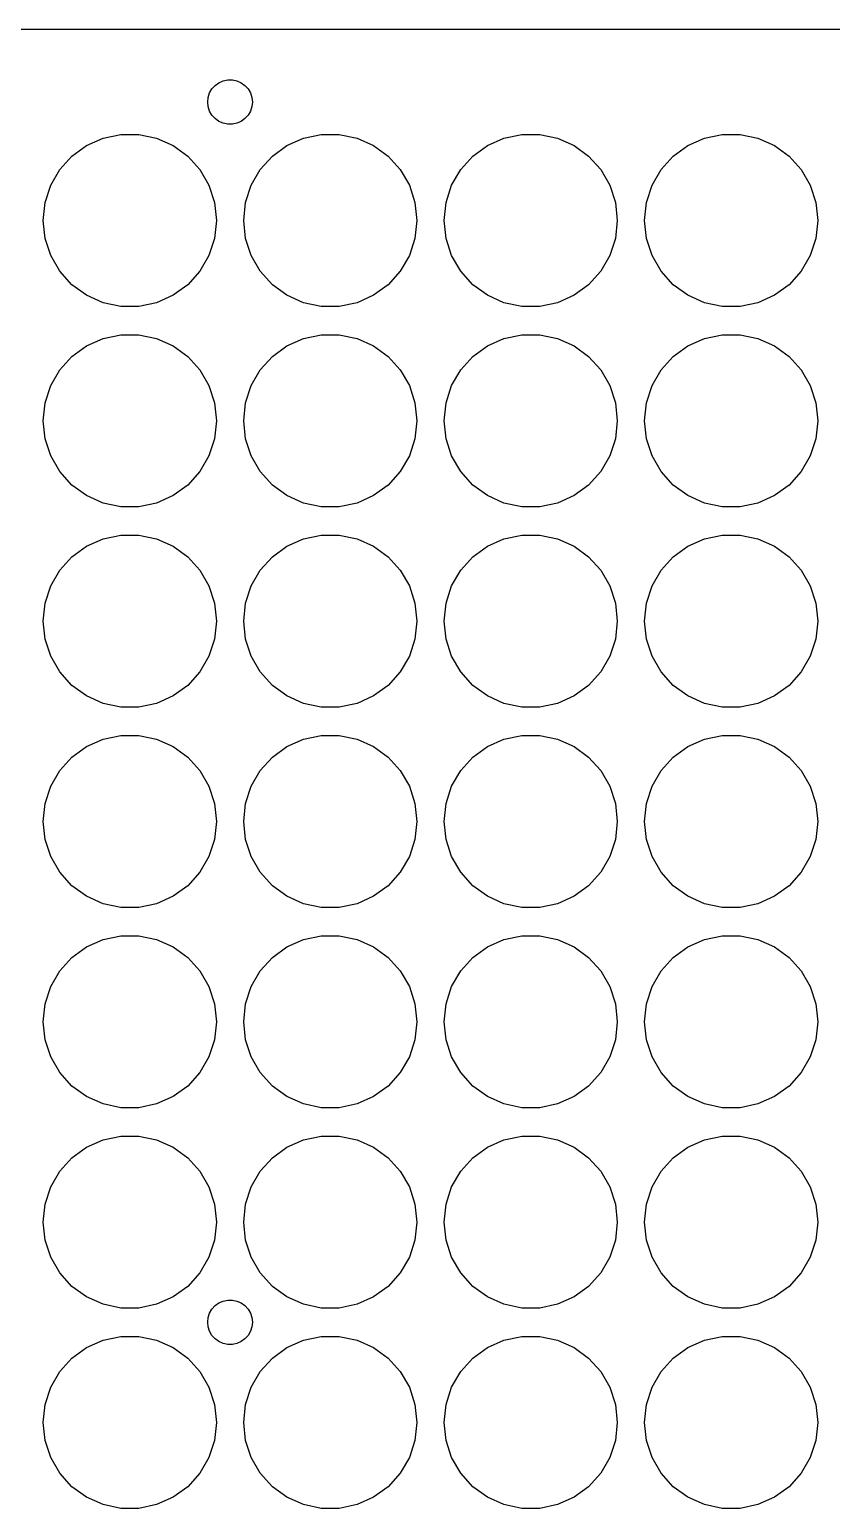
# Model space of a CAD drawing. Header units: metres. Extents: x -8 to 276, y -8 to 276.
# Drawn here: x 112 to 200, y 113.6 to 276 of the extents above; entities that cross this region are included whole.
import ezdxf

# ---------------------------------------------------------------- set-up
doc = ezdxf.new("R2010")
doc.units = ezdxf.units.M

msp = doc.modelspace()

# ---------------------------------------------------------------- linework, layer by layer
for p, q in [((268.836, 275.956), (-0.04384, 275.956)), ((132.018, 269.44), (132.361, 269.821)), ((132.361, 269.821), (132.775, 270.122)), ((132.775, 270.122), (133.243, 270.33)), ((133.243, 270.33), (133.744, 270.437)), ((133.744, 270.437), (134.256, 270.437)), ((134.256, 270.437), (134.757, 270.33)), ((134.757, 270.33), (135.225, 270.122)), ((135.225, 270.122), (135.639, 269.821)), ((135.639, 269.821), (135.982, 269.44)), ((131.55, 268), (131.604, 268.509)), ((131.604, 267.491), (131.55, 268)), ((131.604, 268.509), (131.762, 268.996)), ((131.762, 268.996), (132.018, 269.44)), ((135.982, 269.44), (136.238, 268.996)), ((136.238, 268.996), (136.396, 268.509)), ((136.396, 268.509), (136.45, 268)), ((136.45, 268), (136.396, 267.491)), ((131.762, 267.003), (131.604, 267.491)), ((132.018, 266.56), (131.762, 267.003)), ((132.361, 266.179), (132.018, 266.56)), ((135.982, 266.56), (135.639, 266.179)), ((136.238, 267.003), (135.982, 266.56)), ((136.396, 267.491), (136.238, 267.003)), ((132.775, 265.878), (132.361, 266.179)), ((133.243, 265.67), (132.775, 265.878)), ((133.744, 265.563), (133.243, 265.67)), ((134.256, 265.563), (133.744, 265.563)), ((134.757, 265.67), (134.256, 265.563)), ((135.225, 265.878), (134.757, 265.67)), ((135.639, 266.179), (135.225, 265.878)), ((116.643, 262.06), (118.25, 263.227)), ((118.25, 263.227), (120.064, 264.035)), ((120.064, 264.035), (122.007, 264.448)), ((122.007, 264.448), (123.993, 264.448)), ((123.993, 264.448), (125.936, 264.035)), ((125.936, 264.035), (127.75, 263.227)), ((127.75, 263.227), (129.357, 262.06)), ((138.643, 262.06), (140.25, 263.227)), ((140.25, 263.227), (142.064, 264.035)), ((142.064, 264.035), (144.007, 264.448)), ((144.007, 264.448), (145.993, 264.448)), ((145.993, 264.448), (147.936, 264.035)), ((147.936, 264.035), (149.75, 263.227)), ((149.75, 263.227), (151.357, 262.06)), ((160.643, 262.06), (162.25, 263.227)), ((162.25, 263.227), (164.064, 264.035)), ((164.064, 264.035), (166.007, 264.448)), ((166.007, 264.448), (167.993, 264.448)), ((167.993, 264.448), (169.936, 264.035)), ((169.936, 264.035), (171.75, 263.227)), ((171.75, 263.227), (173.357, 262.06)), ((182.643, 262.06), (184.25, 263.227)), ((184.25, 263.227), (186.064, 264.035)), ((186.064, 264.035), (188.007, 264.448)), ((188.007, 264.448), (189.993, 264.448)), ((189.993, 264.448), (191.936, 264.035)), ((191.936, 264.035), (193.75, 263.227)), ((193.75, 263.227), (195.357, 262.06)), ((115.314, 260.584), (116.643, 262.06)), ((129.357, 262.06), (130.686, 260.584)), ((137.314, 260.584), (138.643, 262.06)), ((151.357, 262.06), (152.686, 260.584)), ((159.314, 260.584), (160.643, 262.06)), ((173.357, 262.06), (174.686, 260.584)), ((181.314, 260.584), (182.643, 262.06)), ((195.357, 262.06), (196.686, 260.584)), ((114.321, 258.864), (115.314, 260.584)), ((130.686, 260.584), (131.679, 258.864)), ((136.321, 258.864), (137.314, 260.584)), ((152.686, 260.584), (153.679, 258.864)), ((158.321, 258.864), (159.314, 260.584)), ((174.686, 260.584), (175.679, 258.864)), ((180.321, 258.864), (181.314, 260.584)), ((196.686, 260.584), (197.679, 258.864)), ((113.708, 256.975), (114.321, 258.864)), ((131.679, 258.864), (132.292, 256.975)), ((135.708, 256.975), (136.321, 258.864)), ((153.679, 258.864), (154.292, 256.975)), ((157.708, 256.975), (158.321, 258.864)), ((175.679, 258.864), (176.292, 256.975)), ((179.708, 256.975), (180.321, 258.864)), ((197.679, 258.864), (198.292, 256.975)), ((113.5, 255), (113.708, 256.975)), ((132.292, 256.975), (132.5, 255)), ((135.5, 255), (135.708, 256.975)), ((154.292, 256.975), (154.5, 255)), ((157.5, 255), (157.708, 256.975)), ((176.292, 256.975), (176.5, 255)), ((179.5, 255), (179.708, 256.975)), ((198.292, 256.975), (198.5, 255)), ((113.708, 253.025), (113.5, 255)), ((132.5, 255), (132.292, 253.025)), ((135.708, 253.025), (135.5, 255)), ((154.5, 255), (154.292, 253.025)), ((157.708, 253.025), (157.5, 255)), ((176.5, 255), (176.292, 253.025)), ((179.708, 253.025), (179.5, 255)), ((198.5, 255), (198.292, 253.025)), ((114.321, 251.136), (113.708, 253.025)), ((132.292, 253.025), (131.679, 251.136)), ((136.321, 251.136), (135.708, 253.025)), ((154.292, 253.025), (153.679, 251.136)), ((158.321, 251.136), (157.708, 253.025)), ((176.292, 253.025), (175.679, 251.136)), ((180.321, 251.136), (179.708, 253.025)), ((198.292, 253.025), (197.679, 251.136)), ((115.314, 249.416), (114.321, 251.136)), ((131.679, 251.136), (130.686, 249.416)), ((137.314, 249.416), (136.321, 251.136)), ((153.679, 251.136), (152.686, 249.416)), ((159.314, 249.416), (158.321, 251.136)), ((175.679, 251.136), (174.686, 249.416)), ((181.314, 249.416), (180.321, 251.136)), ((197.679, 251.136), (196.686, 249.416)), ((116.643, 247.94), (115.314, 249.416)), ((130.686, 249.416), (129.357, 247.94)), ((138.643, 247.94), (137.314, 249.416)), ((152.686, 249.416), (151.357, 247.94)), ((160.643, 247.94), (159.314, 249.416)), ((174.686, 249.416), (173.357, 247.94)), ((182.643, 247.94), (181.314, 249.416)), ((196.686, 249.416), (195.357, 247.94)), ((118.25, 246.773), (116.643, 247.94)), ((129.357, 247.94), (127.75, 246.773)), ((140.25, 246.773), (138.643, 247.94)), ((151.357, 247.94), (149.75, 246.773)), ((162.25, 246.773), (160.643, 247.94)), ((173.357, 247.94), (171.75, 246.773)), ((184.25, 246.773), (182.643, 247.94)), ((195.357, 247.94), (193.75, 246.773)), ((120.064, 245.965), (118.25, 246.773)), ((122.007, 245.552), (120.064, 245.965)), ((123.993, 245.552), (122.007, 245.552)), ((125.936, 245.965), (123.993, 245.552)), ((127.75, 246.773), (125.936, 245.965)), ((142.064, 245.965), (140.25, 246.773)), ((144.007, 245.552), (142.064, 245.965)), ((145.993, 245.552), (144.007, 245.552)), ((147.936, 245.965), (145.993, 245.552)), ((149.75, 246.773), (147.936, 245.965)), ((164.064, 245.965), (162.25, 246.773)), ((166.007, 245.552), (164.064, 245.965)), ((167.993, 245.552), (166.007, 245.552)), ((169.936, 245.965), (167.993, 245.552)), ((171.75, 246.773), (169.936, 245.965)), ((186.064, 245.965), (184.25, 246.773)), ((188.007, 245.552), (186.064, 245.965)), ((189.993, 245.552), (188.007, 245.552)), ((191.936, 245.965), (189.993, 245.552)), ((193.75, 246.773), (191.936, 245.965)), ((118.25, 241.227), (120.064, 242.035)), ((120.064, 242.035), (122.007, 242.448)), ((122.007, 242.448), (123.993, 242.448)), ((123.993, 242.448), (125.936, 242.035)), ((125.936, 242.035), (127.75, 241.227)), ((140.25, 241.227), (142.064, 242.035)), ((142.064, 242.035), (144.007, 242.448)), ((144.007, 242.448), (145.993, 242.448)), ((145.993, 242.448), (147.936, 242.035)), ((147.936, 242.035), (149.75, 241.227)), ((162.25, 241.227), (164.064, 242.035)), ((164.064, 242.035), (166.007, 242.448)), ((166.007, 242.448), (167.993, 242.448)), ((167.993, 242.448), (169.936, 242.035)), ((169.936, 242.035), (171.75, 241.227)), ((184.25, 241.227), (186.064, 242.035)), ((186.064, 242.035), (188.007, 242.448)), ((188.007, 242.448), (189.993, 242.448)), ((189.993, 242.448), (191.936, 242.035)), ((191.936, 242.035), (193.75, 241.227)), ((116.643, 240.06), (118.25, 241.227)), ((127.75, 241.227), (129.357, 240.06)), ((138.643, 240.06), (140.25, 241.227)), ((149.75, 241.227), (151.357, 240.06)), ((160.643, 240.06), (162.25, 241.227)), ((171.75, 241.227), (173.357, 240.06)), ((182.643, 240.06), (184.25, 241.227)), ((193.75, 241.227), (195.357, 240.06)), ((115.314, 238.584), (116.643, 240.06)), ((129.357, 240.06), (130.686, 238.584)), ((137.314, 238.584), (138.643, 240.06)), ((151.357, 240.06), (152.686, 238.584)), ((159.314, 238.584), (160.643, 240.06)), ((173.357, 240.06), (174.686, 238.584)), ((181.314, 238.584), (182.643, 240.06)), ((195.357, 240.06), (196.686, 238.584)), ((114.321, 236.864), (115.314, 238.584)), ((130.686, 238.584), (131.679, 236.864)), ((136.321, 236.864), (137.314, 238.584)), ((152.686, 238.584), (153.679, 236.864)), ((158.321, 236.864), (159.314, 238.584)), ((174.686, 238.584), (175.679, 236.864)), ((180.321, 236.864), (181.314, 238.584)), ((196.686, 238.584), (197.679, 236.864)), ((113.708, 234.975), (114.321, 236.864)), ((131.679, 236.864), (132.292, 234.975)), ((135.708, 234.975), (136.321, 236.864)), ((153.679, 236.864), (154.292, 234.975)), ((157.708, 234.975), (158.321, 236.864)), ((175.679, 236.864), (176.292, 234.975)), ((179.708, 234.975), (180.321, 236.864)), ((197.679, 236.864), (198.292, 234.975)), ((113.5, 233), (113.708, 234.975)), ((132.292, 234.975), (132.5, 233)), ((135.5, 233), (135.708, 234.975)), ((154.292, 234.975), (154.5, 233)), ((157.5, 233), (157.708, 234.975)), ((176.292, 234.975), (176.5, 233)), ((179.5, 233), (179.708, 234.975)), ((198.292, 234.975), (198.5, 233)), ((113.708, 231.025), (113.5, 233)), ((132.5, 233), (132.292, 231.025)), ((135.708, 231.025), (135.5, 233)), ((154.5, 233), (154.292, 231.025)), ((157.708, 231.025), (157.5, 233)), ((176.5, 233), (176.292, 231.025)), ((179.708, 231.025), (179.5, 233)), ((198.5, 233), (198.292, 231.025)), ((114.321, 229.136), (113.708, 231.025)), ((132.292, 231.025), (131.679, 229.136)), ((136.321, 229.136), (135.708, 231.025)), ((154.292, 231.025), (153.679, 229.136)), ((158.321, 229.136), (157.708, 231.025)), ((176.292, 231.025), (175.679, 229.136)), ((180.321, 229.136), (179.708, 231.025)), ((198.292, 231.025), (197.679, 229.136)), ((115.314, 227.416), (114.321, 229.136)), ((131.679, 229.136), (130.686, 227.416)), ((137.314, 227.416), (136.321, 229.136)), ((153.679, 229.136), (152.686, 227.416)), ((159.314, 227.416), (158.321, 229.136)), ((175.679, 229.136), (174.686, 227.416)), ((181.314, 227.416), (180.321, 229.136)), ((197.679, 229.136), (196.686, 227.416)), ((116.643, 225.94), (115.314, 227.416)), ((130.686, 227.416), (129.357, 225.94)), ((138.643, 225.94), (137.314, 227.416)), ((152.686, 227.416), (151.357, 225.94)), ((160.643, 225.94), (159.314, 227.416)), ((174.686, 227.416), (173.357, 225.94)), ((182.643, 225.94), (181.314, 227.416)), ((196.686, 227.416), (195.357, 225.94)), ((118.25, 224.773), (116.643, 225.94)), ((129.357, 225.94), (127.75, 224.773)), ((140.25, 224.773), (138.643, 225.94)), ((151.357, 225.94), (149.75, 224.773)), ((162.25, 224.773), (160.643, 225.94)), ((173.357, 225.94), (171.75, 224.773)), ((184.25, 224.773), (182.643, 225.94)), ((195.357, 225.94), (193.75, 224.773)), ((120.064, 223.965), (118.25, 224.773)), ((127.75, 224.773), (125.936, 223.965)), ((142.064, 223.965), (140.25, 224.773)), ((149.75, 224.773), (147.936, 223.965)), ((164.064, 223.965), (162.25, 224.773)), ((171.75, 224.773), (169.936, 223.965)), ((186.064, 223.965), (184.25, 224.773)), ((193.75, 224.773), (191.936, 223.965)), ((122.007, 223.552), (120.064, 223.965)), ((123.993, 223.552), (122.007, 223.552)), ((125.936, 223.965), (123.993, 223.552)), ((144.007, 223.552), (142.064, 223.965)), ((145.993, 223.552), (144.007, 223.552)), ((147.936, 223.965), (145.993, 223.552)), ((166.007, 223.552), (164.064, 223.965)), ((167.993, 223.552), (166.007, 223.552)), ((169.936, 223.965), (167.993, 223.552)), ((188.007, 223.552), (186.064, 223.965)), ((189.993, 223.552), (188.007, 223.552)), ((191.936, 223.965), (189.993, 223.552)), ((118.25, 219.227), (120.064, 220.035)), ((120.064, 220.035), (122.007, 220.448)), ((122.007, 220.448), (123.993, 220.448)), ((123.993, 220.448), (125.936, 220.035)), ((125.936, 220.035), (127.75, 219.227)), ((140.25, 219.227), (142.064, 220.035)), ((142.064, 220.035), (144.007, 220.448)), ((144.007, 220.448), (145.993, 220.448)), ((145.993, 220.448), (147.936, 220.035)), ((147.936, 220.035), (149.75, 219.227)), ((162.25, 219.227), (164.064, 220.035)), ((164.064, 220.035), (166.007, 220.448)), ((166.007, 220.448), (167.993, 220.448)), ((167.993, 220.448), (169.936, 220.035)), ((169.936, 220.035), (171.75, 219.227)), ((184.25, 219.227), (186.064, 220.035)), ((186.064, 220.035), (188.007, 220.448)), ((188.007, 220.448), (189.993, 220.448)), ((189.993, 220.448), (191.936, 220.035)), ((191.936, 220.035), (193.75, 219.227)), ((115.314, 216.584), (116.643, 218.06)), ((116.643, 218.06), (118.25, 219.227)), ((127.75, 219.227), (129.357, 218.06)), ((129.357, 218.06), (130.686, 216.584)), ((137.314, 216.584), (138.643, 218.06)), ((138.643, 218.06), (140.25, 219.227)), ((149.75, 219.227), (151.357, 218.06)), ((151.357, 218.06), (152.686, 216.584)), ((159.314, 216.584), (160.643, 218.06)), ((160.643, 218.06), (162.25, 219.227)), ((171.75, 219.227), (173.357, 218.06)), ((173.357, 218.06), (174.686, 216.584)), ((181.314, 216.584), (182.643, 218.06)), ((182.643, 218.06), (184.25, 219.227)), ((193.75, 219.227), (195.357, 218.06)), ((195.357, 218.06), (196.686, 216.584)), ((114.321, 214.864), (115.314, 216.584)), ((130.686, 216.584), (131.679, 214.864)), ((136.321, 214.864), (137.314, 216.584)), ((152.686, 216.584), (153.679, 214.864)), ((158.321, 214.864), (159.314, 216.584)), ((174.686, 216.584), (175.679, 214.864)), ((180.321, 214.864), (181.314, 216.584)), ((196.686, 216.584), (197.679, 214.864)), ((113.708, 212.975), (114.321, 214.864)), ((131.679, 214.864), (132.292, 212.975)), ((135.708, 212.975), (136.321, 214.864)), ((153.679, 214.864), (154.292, 212.975)), ((157.708, 212.975), (158.321, 214.864)), ((175.679, 214.864), (176.292, 212.975)), ((179.708, 212.975), (180.321, 214.864)), ((197.679, 214.864), (198.292, 212.975)), ((113.5, 211), (113.708, 212.975)), ((132.292, 212.975), (132.5, 211)), ((135.5, 211), (135.708, 212.975)), ((154.292, 212.975), (154.5, 211)), ((157.5, 211), (157.708, 212.975)), ((176.292, 212.975), (176.5, 211)), ((179.5, 211), (179.708, 212.975)), ((198.292, 212.975), (198.5, 211)), ((113.708, 209.025), (113.5, 211)), ((132.5, 211), (132.292, 209.025)), ((135.708, 209.025), (135.5, 211)), ((154.5, 211), (154.292, 209.025)), ((157.708, 209.025), (157.5, 211)), ((176.5, 211), (176.292, 209.025)), ((179.708, 209.025), (179.5, 211)), ((198.5, 211), (198.292, 209.025)), ((114.321, 207.136), (113.708, 209.025)), ((132.292, 209.025), (131.679, 207.136)), ((136.321, 207.136), (135.708, 209.025)), ((154.292, 209.025), (153.679, 207.136)), ((158.321, 207.136), (157.708, 209.025)), ((176.292, 209.025), (175.679, 207.136)), ((180.321, 207.136), (179.708, 209.025)), ((198.292, 209.025), (197.679, 207.136)), ((115.314, 205.416), (114.321, 207.136)), ((131.679, 207.136), (130.686, 205.416)), ((137.314, 205.416), (136.321, 207.136)), ((153.679, 207.136), (152.686, 205.416)), ((159.314, 205.416), (158.321, 207.136)), ((175.679, 207.136), (174.686, 205.416)), ((181.314, 205.416), (180.321, 207.136)), ((197.679, 207.136), (196.686, 205.416)), ((116.643, 203.94), (115.314, 205.416)), ((130.686, 205.416), (129.357, 203.94)), ((138.643, 203.94), (137.314, 205.416)), ((152.686, 205.416), (151.357, 203.94)), ((160.643, 203.94), (159.314, 205.416)), ((174.686, 205.416), (173.357, 203.94)), ((182.643, 203.94), (181.314, 205.416)), ((196.686, 205.416), (195.357, 203.94)), ((118.25, 202.773), (116.643, 203.94)), ((129.357, 203.94), (127.75, 202.773)), ((140.25, 202.773), (138.643, 203.94)), ((151.357, 203.94), (149.75, 202.773)), ((162.25, 202.773), (160.643, 203.94)), ((173.357, 203.94), (171.75, 202.773)), ((184.25, 202.773), (182.643, 203.94)), ((195.357, 203.94), (193.75, 202.773)), ((120.064, 201.965), (118.25, 202.773)), ((122.007, 201.552), (120.064, 201.965)), ((123.993, 201.552), (122.007, 201.552)), ((125.936, 201.965), (123.993, 201.552)), ((127.75, 202.773), (125.936, 201.965)), ((142.064, 201.965), (140.25, 202.773)), ((144.007, 201.552), (142.064, 201.965)), ((145.993, 201.552), (144.007, 201.552)), ((147.936, 201.965), (145.993, 201.552)), ((149.75, 202.773), (147.936, 201.965)), ((164.064, 201.965), (162.25, 202.773)), ((166.007, 201.552), (164.064, 201.965)), ((167.993, 201.552), (166.007, 201.552)), ((169.936, 201.965), (167.993, 201.552)), ((171.75, 202.773), (169.936, 201.965)), ((186.064, 201.965), (184.25, 202.773)), ((188.007, 201.552), (186.064, 201.965)), ((189.993, 201.552), (188.007, 201.552)), ((191.936, 201.965), (189.993, 201.552)), ((193.75, 202.773), (191.936, 201.965)), ((120.064, 198.035), (122.007, 198.448)), ((122.007, 198.448), (123.993, 198.448)), ((123.993, 198.448), (125.936, 198.035)), ((142.064, 198.035), (144.007, 198.448)), ((144.007, 198.448), (145.993, 198.448)), ((145.993, 198.448), (147.936, 198.035)), ((164.064, 198.035), (166.007, 198.448)), ((166.007, 198.448), (167.993, 198.448)), ((167.993, 198.448), (169.936, 198.035)), ((186.064, 198.035), (188.007, 198.448)), ((188.007, 198.448), (189.993, 198.448)), ((189.993, 198.448), (191.936, 198.035)), ((116.643, 196.06), (118.25, 197.227)), ((118.25, 197.227), (120.064, 198.035)), ((125.936, 198.035), (127.75, 197.227)), ((127.75, 197.227), (129.357, 196.06)), ((138.643, 196.06), (140.25, 197.227)), ((140.25, 197.227), (142.064, 198.035)), ((147.936, 198.035), (149.75, 197.227)), ((149.75, 197.227), (151.357, 196.06)), ((160.643, 196.06), (162.25, 197.227)), ((162.25, 197.227), (164.064, 198.035)), ((169.936, 198.035), (171.75, 197.227)), ((171.75, 197.227), (173.357, 196.06)), ((182.643, 196.06), (184.25, 197.227)), ((184.25, 197.227), (186.064, 198.035)), ((191.936, 198.035), (193.75, 197.227)), ((193.75, 197.227), (195.357, 196.06)), ((115.314, 194.584), (116.643, 196.06)), ((129.357, 196.06), (130.686, 194.584)), ((137.314, 194.584), (138.643, 196.06)), ((151.357, 196.06), (152.686, 194.584)), ((159.314, 194.584), (160.643, 196.06)), ((173.357, 196.06), (174.686, 194.584)), ((181.314, 194.584), (182.643, 196.06)), ((195.357, 196.06), (196.686, 194.584)), ((114.321, 192.864), (115.314, 194.584)), ((130.686, 194.584), (131.679, 192.864)), ((136.321, 192.864), (137.314, 194.584)), ((152.686, 194.584), (153.679, 192.864)), ((158.321, 192.864), (159.314, 194.584)), ((174.686, 194.584), (175.679, 192.864)), ((180.321, 192.864), (181.314, 194.584)), ((196.686, 194.584), (197.679, 192.864)), ((113.708, 190.975), (114.321, 192.864)), ((131.679, 192.864), (132.292, 190.975)), ((135.708, 190.975), (136.321, 192.864)), ((153.679, 192.864), (154.292, 190.975)), ((157.708, 190.975), (158.321, 192.864)), ((175.679, 192.864), (176.292, 190.975)), ((179.708, 190.975), (180.321, 192.864)), ((197.679, 192.864), (198.292, 190.975)), ((113.5, 189), (113.708, 190.975)), ((132.292, 190.975), (132.5, 189)), ((135.5, 189), (135.708, 190.975)), ((154.292, 190.975), (154.5, 189)), ((157.5, 189), (157.708, 190.975)), ((176.292, 190.975), (176.5, 189)), ((179.5, 189), (179.708, 190.975)), ((198.292, 190.975), (198.5, 189)), ((113.708, 187.025), (113.5, 189)), ((132.5, 189), (132.292, 187.025)), ((135.708, 187.025), (135.5, 189)), ((154.5, 189), (154.292, 187.025)), ((157.708, 187.025), (157.5, 189)), ((176.5, 189), (176.292, 187.025)), ((179.708, 187.025), (179.5, 189)), ((198.5, 189), (198.292, 187.025)), ((114.321, 185.136), (113.708, 187.025)), ((132.292, 187.025), (131.679, 185.136)), ((136.321, 185.136), (135.708, 187.025)), ((154.292, 187.025), (153.679, 185.136)), ((158.321, 185.136), (157.708, 187.025)), ((176.292, 187.025), (175.679, 185.136)), ((180.321, 185.136), (179.708, 187.025)), ((198.292, 187.025), (197.679, 185.136)), ((115.314, 183.416), (114.321, 185.136)), ((131.679, 185.136), (130.686, 183.416)), ((137.314, 183.416), (136.321, 185.136)), ((153.679, 185.136), (152.686, 183.416)), ((159.314, 183.416), (158.321, 185.136)), ((175.679, 185.136), (174.686, 183.416)), ((181.314, 183.416), (180.321, 185.136)), ((197.679, 185.136), (196.686, 183.416)), ((116.643, 181.94), (115.314, 183.416)), ((118.25, 180.773), (116.643, 181.94)), ((129.357, 181.94), (127.75, 180.773)), ((130.686, 183.416), (129.357, 181.94)), ((138.643, 181.94), (137.314, 183.416)), ((140.25, 180.773), (138.643, 181.94)), ((151.357, 181.94), (149.75, 180.773)), ((152.686, 183.416), (151.357, 181.94)), ((160.643, 181.94), (159.314, 183.416)), ((162.25, 180.773), (160.643, 181.94)), ((173.357, 181.94), (171.75, 180.773)), ((174.686, 183.416), (173.357, 181.94)), ((182.643, 181.94), (181.314, 183.416)), ((184.25, 180.773), (182.643, 181.94)), ((195.357, 181.94), (193.75, 180.773)), ((196.686, 183.416), (195.357, 181.94)), ((120.064, 179.965), (118.25, 180.773)), ((127.75, 180.773), (125.936, 179.965)), ((142.064, 179.965), (140.25, 180.773)), ((149.75, 180.773), (147.936, 179.965)), ((164.064, 179.965), (162.25, 180.773)), ((171.75, 180.773), (169.936, 179.965)), ((186.064, 179.965), (184.25, 180.773)), ((193.75, 180.773), (191.936, 179.965)), ((122.007, 179.552), (120.064, 179.965)), ((123.993, 179.552), (122.007, 179.552)), ((125.936, 179.965), (123.993, 179.552)), ((144.007, 179.552), (142.064, 179.965)), ((145.993, 179.552), (144.007, 179.552)), ((147.936, 179.965), (145.993, 179.552)), ((166.007, 179.552), (164.064, 179.965)), ((167.993, 179.552), (166.007, 179.552)), ((169.936, 179.965), (167.993, 179.552)), ((188.007, 179.552), (186.064, 179.965)), ((189.993, 179.552), (188.007, 179.552)), ((191.936, 179.965), (189.993, 179.552)), ((118.25, 175.227), (120.064, 176.035)), ((120.064, 176.035), (122.007, 176.448)), ((122.007, 176.448), (123.993, 176.448)), ((123.993, 176.448), (125.936, 176.035)), ((125.936, 176.035), (127.75, 175.227)), ((140.25, 175.227), (142.064, 176.035)), ((142.064, 176.035), (144.007, 176.448)), ((144.007, 176.448), (145.993, 176.448)), ((145.993, 176.448), (147.936, 176.035)), ((147.936, 176.035), (149.75, 175.227)), ((162.25, 175.227), (164.064, 176.035)), ((164.064, 176.035), (166.007, 176.448)), ((166.007, 176.448), (167.993, 176.448)), ((167.993, 176.448), (169.936, 176.035)), ((169.936, 176.035), (171.75, 175.227)), ((184.25, 175.227), (186.064, 176.035)), ((186.064, 176.035), (188.007, 176.448)), ((188.007, 176.448), (189.993, 176.448)), ((189.993, 176.448), (191.936, 176.035)), ((191.936, 176.035), (193.75, 175.227)), ((115.314, 172.584), (116.643, 174.06)), ((116.643, 174.06), (118.25, 175.227)), ((127.75, 175.227), (129.357, 174.06)), ((129.357, 174.06), (130.686, 172.584)), ((137.314, 172.584), (138.643, 174.06)), ((138.643, 174.06), (140.25, 175.227)), ((149.75, 175.227), (151.357, 174.06)), ((151.357, 174.06), (152.686, 172.584)), ((159.314, 172.584), (160.643, 174.06)), ((160.643, 174.06), (162.25, 175.227)), ((171.75, 175.227), (173.357, 174.06)), ((173.357, 174.06), (174.686, 172.584)), ((181.314, 172.584), (182.643, 174.06)), ((182.643, 174.06), (184.25, 175.227)), ((193.75, 175.227), (195.357, 174.06)), ((195.357, 174.06), (196.686, 172.584)), ((114.321, 170.864), (115.314, 172.584)), ((130.686, 172.584), (131.679, 170.864)), ((136.321, 170.864), (137.314, 172.584)), ((152.686, 172.584), (153.679, 170.864)), ((158.321, 170.864), (159.314, 172.584)), ((174.686, 172.584), (175.679, 170.864)), ((180.321, 170.864), (181.314, 172.584)), ((196.686, 172.584), (197.679, 170.864)), ((113.708, 168.975), (114.321, 170.864)), ((131.679, 170.864), (132.292, 168.975)), ((135.708, 168.975), (136.321, 170.864)), ((153.679, 170.864), (154.292, 168.975)), ((157.708, 168.975), (158.321, 170.864)), ((175.679, 170.864), (176.292, 168.975)), ((179.708, 168.975), (180.321, 170.864)), ((197.679, 170.864), (198.292, 168.975)), ((113.5, 167), (113.708, 168.975)), ((132.292, 168.975), (132.5, 167)), ((135.5, 167), (135.708, 168.975)), ((154.292, 168.975), (154.5, 167)), ((157.5, 167), (157.708, 168.975)), ((176.292, 168.975), (176.5, 167)), ((179.5, 167), (179.708, 168.975)), ((198.292, 168.975), (198.5, 167)), ((113.708, 165.025), (113.5, 167)), ((132.5, 167), (132.292, 165.025)), ((135.708, 165.025), (135.5, 167)), ((154.5, 167), (154.292, 165.025)), ((157.708, 165.025), (157.5, 167)), ((176.5, 167), (176.292, 165.025)), ((179.708, 165.025), (179.5, 167)), ((198.5, 167), (198.292, 165.025)), ((114.321, 163.136), (113.708, 165.025)), ((132.292, 165.025), (131.679, 163.136)), ((136.321, 163.136), (135.708, 165.025)), ((154.292, 165.025), (153.679, 163.136)), ((158.321, 163.136), (157.708, 165.025)), ((176.292, 165.025), (175.679, 163.136)), ((180.321, 163.136), (179.708, 165.025)), ((198.292, 165.025), (197.679, 163.136)), ((115.314, 161.416), (114.321, 163.136)), ((131.679, 163.136), (130.686, 161.416)), ((137.314, 161.416), (136.321, 163.136)), ((153.679, 163.136), (152.686, 161.416)), ((159.314, 161.416), (158.321, 163.136)), ((175.679, 163.136), (174.686, 161.416)), ((181.314, 161.416), (180.321, 163.136)), ((197.679, 163.136), (196.686, 161.416)), ((116.643, 159.94), (115.314, 161.416)), ((130.686, 161.416), (129.357, 159.94)), ((138.643, 159.94), (137.314, 161.416)), ((152.686, 161.416), (151.357, 159.94)), ((160.643, 159.94), (159.314, 161.416)), ((174.686, 161.416), (173.357, 159.94)), ((182.643, 159.94), (181.314, 161.416)), ((196.686, 161.416), (195.357, 159.94)), ((118.25, 158.773), (116.643, 159.94)), ((129.357, 159.94), (127.75, 158.773)), ((140.25, 158.773), (138.643, 159.94)), ((151.357, 159.94), (149.75, 158.773)), ((162.25, 158.773), (160.643, 159.94)), ((173.357, 159.94), (171.75, 158.773)), ((184.25, 158.773), (182.643, 159.94)), ((195.357, 159.94), (193.75, 158.773)), ((120.064, 157.965), (118.25, 158.773)), ((122.007, 157.552), (120.064, 157.965)), ((123.993, 157.552), (122.007, 157.552)), ((125.936, 157.965), (123.993, 157.552)), ((127.75, 158.773), (125.936, 157.965)), ((142.064, 157.965), (140.25, 158.773)), ((144.007, 157.552), (142.064, 157.965)), ((145.993, 157.552), (144.007, 157.552)), ((147.936, 157.965), (145.993, 157.552)), ((149.75, 158.773), (147.936, 157.965)), ((164.064, 157.965), (162.25, 158.773)), ((166.007, 157.552), (164.064, 157.965)), ((167.993, 157.552), (166.007, 157.552)), ((169.936, 157.965), (167.993, 157.552)), ((171.75, 158.773), (169.936, 157.965)), ((186.064, 157.965), (184.25, 158.773)), ((188.007, 157.552), (186.064, 157.965)), ((189.993, 157.552), (188.007, 157.552)), ((191.936, 157.965), (189.993, 157.552)), ((193.75, 158.773), (191.936, 157.965)), ((120.064, 154.035), (122.007, 154.448)), ((122.007, 154.448), (123.993, 154.448)), ((123.993, 154.448), (125.936, 154.035)), ((142.064, 154.035), (144.007, 154.448)), ((144.007, 154.448), (145.993, 154.448)), ((145.993, 154.448), (147.936, 154.035)), ((164.064, 154.035), (166.007, 154.448)), ((166.007, 154.448), (167.993, 154.448)), ((167.993, 154.448), (169.936, 154.035)), ((186.064, 154.035), (188.007, 154.448)), ((188.007, 154.448), (189.993, 154.448)), ((189.993, 154.448), (191.936, 154.035)), ((116.643, 152.06), (118.25, 153.227)), ((118.25, 153.227), (120.064, 154.035)), ((125.936, 154.035), (127.75, 153.227)), ((127.75, 153.227), (129.357, 152.06)), ((138.643, 152.06), (140.25, 153.227)), ((140.25, 153.227), (142.064, 154.035)), ((147.936, 154.035), (149.75, 153.227)), ((149.75, 153.227), (151.357, 152.06)), ((160.643, 152.06), (162.25, 153.227)), ((162.25, 153.227), (164.064, 154.035)), ((169.936, 154.035), (171.75, 153.227)), ((171.75, 153.227), (173.357, 152.06)), ((182.643, 152.06), (184.25, 153.227)), ((184.25, 153.227), (186.064, 154.035)), ((191.936, 154.035), (193.75, 153.227)), ((193.75, 153.227), (195.357, 152.06)), ((115.314, 150.584), (116.643, 152.06)), ((129.357, 152.06), (130.686, 150.584)), ((137.314, 150.584), (138.643, 152.06)), ((151.357, 152.06), (152.686, 150.584)), ((159.314, 150.584), (160.643, 152.06)), ((173.357, 152.06), (174.686, 150.584)), ((181.314, 150.584), (182.643, 152.06)), ((195.357, 152.06), (196.686, 150.584)), ((114.321, 148.864), (115.314, 150.584)), ((130.686, 150.584), (131.679, 148.864)), ((136.321, 148.864), (137.314, 150.584)), ((152.686, 150.584), (153.679, 148.864)), ((158.321, 148.864), (159.314, 150.584)), ((174.686, 150.584), (175.679, 148.864)), ((180.321, 148.864), (181.314, 150.584)), ((196.686, 150.584), (197.679, 148.864)), ((113.708, 146.975), (114.321, 148.864)), ((131.679, 148.864), (132.292, 146.975)), ((135.708, 146.975), (136.321, 148.864)), ((153.679, 148.864), (154.292, 146.975)), ((157.708, 146.975), (158.321, 148.864)), ((175.679, 148.864), (176.292, 146.975)), ((179.708, 146.975), (180.321, 148.864)), ((197.679, 148.864), (198.292, 146.975)), ((113.5, 145), (113.708, 146.975)), ((132.292, 146.975), (132.5, 145)), ((135.5, 145), (135.708, 146.975)), ((154.292, 146.975), (154.5, 145)), ((157.5, 145), (157.708, 146.975)), ((176.292, 146.975), (176.5, 145)), ((179.5, 145), (179.708, 146.975)), ((198.292, 146.975), (198.5, 145)), ((113.708, 143.025), (113.5, 145)), ((132.5, 145), (132.292, 143.025)), ((135.708, 143.025), (135.5, 145)), ((154.5, 145), (154.292, 143.025)), ((157.708, 143.025), (157.5, 145)), ((176.5, 145), (176.292, 143.025)), ((179.708, 143.025), (179.5, 145)), ((198.5, 145), (198.292, 143.025)), ((114.321, 141.136), (113.708, 143.025)), ((132.292, 143.025), (131.679, 141.136)), ((136.321, 141.136), (135.708, 143.025)), ((154.292, 143.025), (153.679, 141.136)), ((158.321, 141.136), (157.708, 143.025)), ((176.292, 143.025), (175.679, 141.136)), ((180.321, 141.136), (179.708, 143.025)), ((198.292, 143.025), (197.679, 141.136)), ((115.314, 139.416), (114.321, 141.136)), ((131.679, 141.136), (130.686, 139.416)), ((137.314, 139.416), (136.321, 141.136)), ((153.679, 141.136), (152.686, 139.416)), ((159.314, 139.416), (158.321, 141.136)), ((175.679, 141.136), (174.686, 139.416)), ((181.314, 139.416), (180.321, 141.136)), ((197.679, 141.136), (196.686, 139.416)), ((116.643, 137.94), (115.314, 139.416)), ((130.686, 139.416), (129.357, 137.94)), ((138.643, 137.94), (137.314, 139.416)), ((152.686, 139.416), (151.357, 137.94)), ((160.643, 137.94), (159.314, 139.416)), ((174.686, 139.416), (173.357, 137.94)), ((182.643, 137.94), (181.314, 139.416)), ((196.686, 139.416), (195.357, 137.94)), ((118.25, 136.773), (116.643, 137.94)), ((120.064, 135.965), (118.25, 136.773)), ((127.75, 136.773), (125.936, 135.965)), ((129.357, 137.94), (127.75, 136.773)), ((133.243, 136.33), (133.744, 136.437)), ((133.744, 136.437), (134.256, 136.437)), ((134.256, 136.437), (134.757, 136.33)), ((140.25, 136.773), (138.643, 137.94)), ((142.064, 135.965), (140.25, 136.773)), ((149.75, 136.773), (147.936, 135.965)), ((151.357, 137.94), (149.75, 136.773)), ((162.25, 136.773), (160.643, 137.94)), ((164.064, 135.965), (162.25, 136.773)), ((171.75, 136.773), (169.936, 135.965)), ((173.357, 137.94), (171.75, 136.773)), ((184.25, 136.773), (182.643, 137.94)), ((186.064, 135.965), (184.25, 136.773)), ((193.75, 136.773), (191.936, 135.965)), ((195.357, 137.94), (193.75, 136.773)), ((122.007, 135.552), (120.064, 135.965)), ((123.993, 135.552), (122.007, 135.552)), ((125.936, 135.965), (123.993, 135.552)), ((131.604, 134.509), (131.762, 134.996)), ((131.762, 134.996), (132.018, 135.44)), ((132.018, 135.44), (132.361, 135.821)), ((132.361, 135.821), (132.775, 136.122)), ((132.775, 136.122), (133.243, 136.33)), ((134.757, 136.33), (135.225, 136.122)), ((135.225, 136.122), (135.639, 135.821)), ((135.639, 135.821), (135.982, 135.44)), ((135.982, 135.44), (136.238, 134.996)), ((136.238, 134.996), (136.396, 134.509)), ((144.007, 135.552), (142.064, 135.965)), ((145.993, 135.552), (144.007, 135.552)), ((147.936, 135.965), (145.993, 135.552)), ((166.007, 135.552), (164.064, 135.965)), ((167.993, 135.552), (166.007, 135.552)), ((169.936, 135.965), (167.993, 135.552)), ((188.007, 135.552), (186.064, 135.965)), ((189.993, 135.552), (188.007, 135.552)), ((191.936, 135.965), (189.993, 135.552)), ((131.55, 134), (131.604, 134.509)), ((131.604, 133.491), (131.55, 134)), ((131.762, 133.003), (131.604, 133.491)), ((136.396, 133.491), (136.238, 133.003)), ((136.396, 134.509), (136.45, 134)), ((136.45, 134), (136.396, 133.491)), ((118.25, 131.227), (120.064, 132.035)), ((120.064, 132.035), (122.007, 132.448)), ((122.007, 132.448), (123.993, 132.448)), ((123.993, 132.448), (125.936, 132.035)), ((125.936, 132.035), (127.75, 131.227)), ((132.018, 132.56), (131.762, 133.003)), ((132.361, 132.179), (132.018, 132.56)), ((132.775, 131.878), (132.361, 132.179)), ((133.243, 131.67), (132.775, 131.878)), ((133.744, 131.563), (133.243, 131.67)), ((134.256, 131.563), (133.744, 131.563)), ((134.757, 131.67), (134.256, 131.563)), ((135.225, 131.878), (134.757, 131.67)), ((135.639, 132.179), (135.225, 131.878)), ((135.982, 132.56), (135.639, 132.179)), ((136.238, 133.003), (135.982, 132.56)), ((140.25, 131.227), (142.064, 132.035)), ((142.064, 132.035), (144.007, 132.448)), ((144.007, 132.448), (145.993, 132.448)), ((145.993, 132.448), (147.936, 132.035)), ((147.936, 132.035), (149.75, 131.227)), ((162.25, 131.227), (164.064, 132.035)), ((164.064, 132.035), (166.007, 132.448)), ((166.007, 132.448), (167.993, 132.448)), ((167.993, 132.448), (169.936, 132.035)), ((169.936, 132.035), (171.75, 131.227)), ((184.25, 131.227), (186.064, 132.035)), ((186.064, 132.035), (188.007, 132.448)), ((188.007, 132.448), (189.993, 132.448)), ((189.993, 132.448), (191.936, 132.035)), ((191.936, 132.035), (193.75, 131.227)), ((115.314, 128.584), (116.643, 130.06)), ((116.643, 130.06), (118.25, 131.227)), ((127.75, 131.227), (129.357, 130.06)), ((129.357, 130.06), (130.686, 128.584)), ((137.314, 128.584), (138.643, 130.06)), ((138.643, 130.06), (140.25, 131.227)), ((149.75, 131.227), (151.357, 130.06)), ((151.357, 130.06), (152.686, 128.584)), ((159.314, 128.584), (160.643, 130.06)), ((160.643, 130.06), (162.25, 131.227)), ((171.75, 131.227), (173.357, 130.06)), ((173.357, 130.06), (174.686, 128.584)), ((181.314, 128.584), (182.643, 130.06)), ((182.643, 130.06), (184.25, 131.227)), ((193.75, 131.227), (195.357, 130.06)), ((195.357, 130.06), (196.686, 128.584)), ((114.321, 126.864), (115.314, 128.584)), ((130.686, 128.584), (131.679, 126.864)), ((136.321, 126.864), (137.314, 128.584)), ((152.686, 128.584), (153.679, 126.864)), ((158.321, 126.864), (159.314, 128.584)), ((174.686, 128.584), (175.679, 126.864)), ((180.321, 126.864), (181.314, 128.584)), ((196.686, 128.584), (197.679, 126.864)), ((113.708, 124.975), (114.321, 126.864)), ((131.679, 126.864), (132.292, 124.975)), ((135.708, 124.975), (136.321, 126.864)), ((153.679, 126.864), (154.292, 124.975)), ((157.708, 124.975), (158.321, 126.864)), ((175.679, 126.864), (176.292, 124.975)), ((179.708, 124.975), (180.321, 126.864)), ((197.679, 126.864), (198.292, 124.975)), ((113.5, 123), (113.708, 124.975)), ((132.292, 124.975), (132.5, 123)), ((135.5, 123), (135.708, 124.975)), ((154.292, 124.975), (154.5, 123)), ((157.5, 123), (157.708, 124.975)), ((176.292, 124.975), (176.5, 123)), ((179.5, 123), (179.708, 124.975)), ((198.292, 124.975), (198.5, 123)), ((113.708, 121.025), (113.5, 123)), ((132.5, 123), (132.292, 121.025)), ((135.708, 121.025), (135.5, 123)), ((154.5, 123), (154.292, 121.025)), ((157.708, 121.025), (157.5, 123)), ((176.5, 123), (176.292, 121.025)), ((179.708, 121.025), (179.5, 123)), ((198.5, 123), (198.292, 121.025)), ((114.321, 119.136), (113.708, 121.025)), ((132.292, 121.025), (131.679, 119.136)), ((136.321, 119.136), (135.708, 121.025)), ((154.292, 121.025), (153.679, 119.136)), ((158.321, 119.136), (157.708, 121.025)), ((176.292, 121.025), (175.679, 119.136)), ((180.321, 119.136), (179.708, 121.025)), ((198.292, 121.025), (197.679, 119.136)), ((115.314, 117.416), (114.321, 119.136)), ((131.679, 119.136), (130.686, 117.416)), ((137.314, 117.416), (136.321, 119.136)), ((153.679, 119.136), (152.686, 117.416)), ((159.314, 117.416), (158.321, 119.136)), ((175.679, 119.136), (174.686, 117.416)), ((181.314, 117.416), (180.321, 119.136)), ((197.679, 119.136), (196.686, 117.416)), ((116.643, 115.94), (115.314, 117.416)), ((130.686, 117.416), (129.357, 115.94)), ((138.643, 115.94), (137.314, 117.416)), ((152.686, 117.416), (151.357, 115.94)), ((160.643, 115.94), (159.314, 117.416)), ((174.686, 117.416), (173.357, 115.94)), ((182.643, 115.94), (181.314, 117.416)), ((196.686, 117.416), (195.357, 115.94)), ((118.25, 114.773), (116.643, 115.94)), ((129.357, 115.94), (127.75, 114.773)), ((140.25, 114.773), (138.643, 115.94)), ((151.357, 115.94), (149.75, 114.773)), ((162.25, 114.773), (160.643, 115.94)), ((173.357, 115.94), (171.75, 114.773)), ((184.25, 114.773), (182.643, 115.94)), ((195.357, 115.94), (193.75, 114.773)), ((120.064, 113.965), (118.25, 114.773)), ((122.007, 113.552), (120.064, 113.965)), ((125.936, 113.965), (123.993, 113.552)), ((127.75, 114.773), (125.936, 113.965)), ((142.064, 113.965), (140.25, 114.773)), ((144.007, 113.552), (142.064, 113.965)), ((147.936, 113.965), (145.993, 113.552)), ((149.75, 114.773), (147.936, 113.965)), ((164.064, 113.965), (162.25, 114.773)), ((166.007, 113.552), (164.064, 113.965)), ((169.936, 113.965), (167.993, 113.552)), ((171.75, 114.773), (169.936, 113.965)), ((186.064, 113.965), (184.25, 114.773)), ((188.007, 113.552), (186.064, 113.965)), ((191.936, 113.965), (189.993, 113.552)), ((193.75, 114.773), (191.936, 113.965)), ((123.993, 113.552), (122.007, 113.552)), ((145.993, 113.552), (144.007, 113.552)), ((167.993, 113.552), (166.007, 113.552)), ((189.993, 113.552), (188.007, 113.552))]:
    msp.add_line(p, q)

doc.saveas('drawing.dxf')
